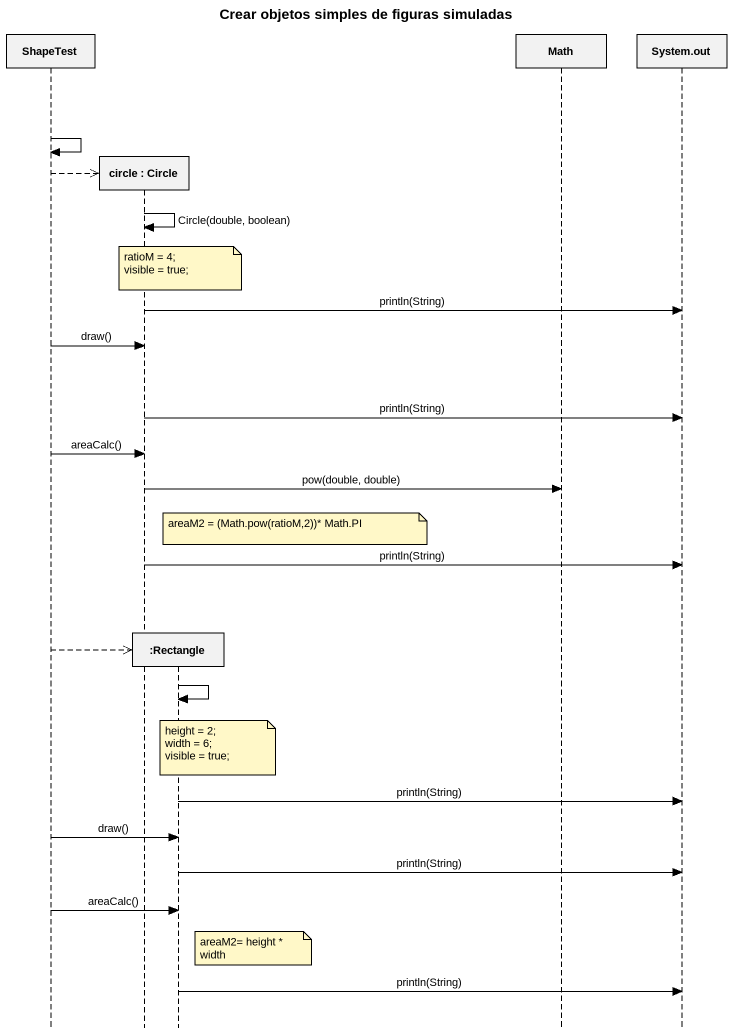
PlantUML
@startuml
title Crear objetos simples de figuras simuladas
hide footbox
participant ShapeTest
participant "circle : Circle" as circle_
participant ":Rectangle" as Rectangle_
participant Math
participant "System.out" as System_out

ShapeTest -> ShapeTest
ShapeTest -->> circle_ **
circle_ -> circle_ : Circle(double, boolean)
note over Rectangle_
  ratioM = 4;
  visible = true;
end note
circle_ -> System_out : println(String)
ShapeTest -> circle_ : draw()
circle_ -> System_out : println(String)
ShapeTest -> circle_ : areaCalc()
circle_ -> Math : pow(double, double)
note over Rectangle_ : areaM2 = (Math.pow(ratioM,2))* Math.PI
circle_ -> System_out : println(String)
ShapeTest -->> Rectangle_ **
Rectangle_ -> Rectangle_
note over Rectangle_
  height = 2;
  width = 6;
  visible = true;
end note
Rectangle_ -> System_out : println(String)
ShapeTest -> Rectangle_ : draw()
Rectangle_ -> System_out : println(String)
ShapeTest -> Rectangle_ : areaCalc()
note right of Rectangle_ : areaM2= height * width
Rectangle_ -> System_out : println(String)
@enduml
